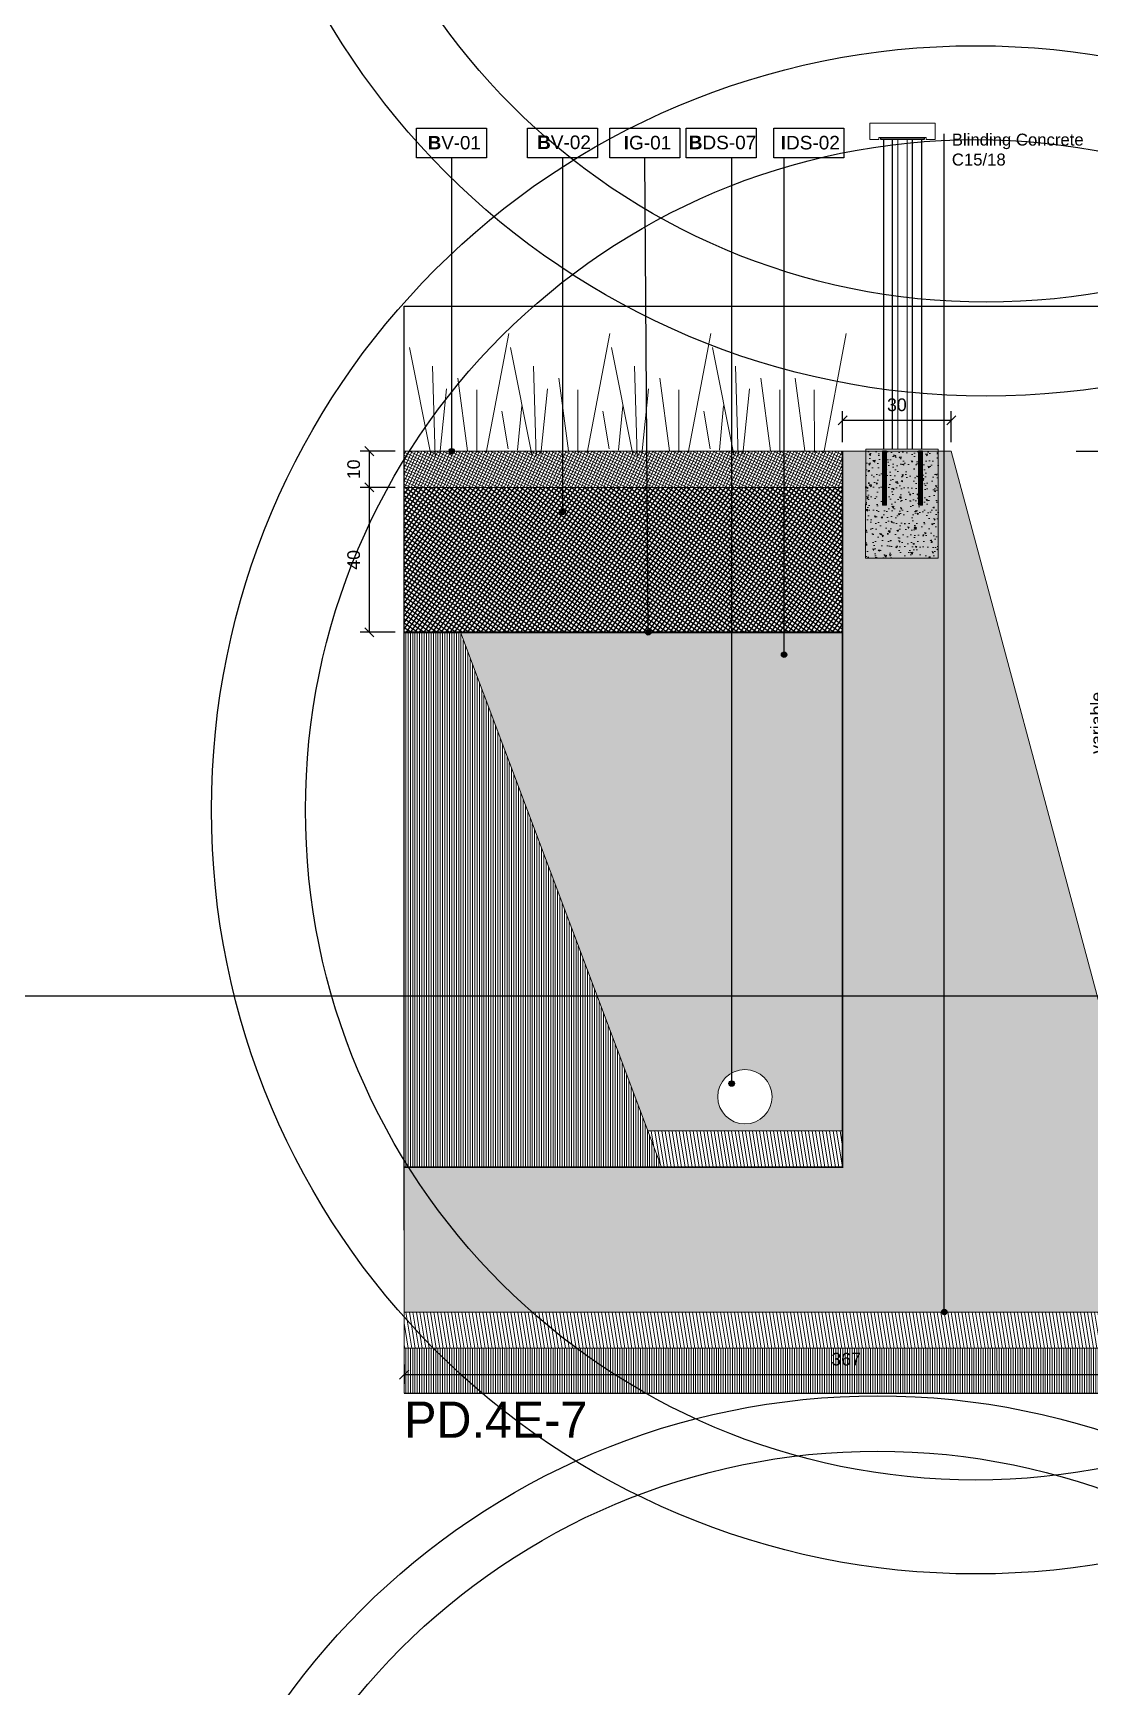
# Model space of a CAD drawing. Header units: metres. Extents: x -325 to 301, y -147 to 149.
# Drawn here: x 56.848 to 59.765, y 81.549 to 86.115 of the extents above; entities that cross this region are included whole.
import ezdxf

# ---------------------------------------------------------------- set-up
doc = ezdxf.new("R2010")
doc.units = ezdxf.units.M
doc.linetypes.add('ACAD_ISO03W100', pattern=[30, 12, -18])
doc.layers.get('Defpoints').update_dxf_attribs({"lineweight": 13})
for name, color, linetype, plot in [('-aux', 50, 'Continuous', False), ('-AUX-QAD', 5, 'Continuous', False), ('-AUX_MON', 3, 'Continuous', False)]:
    doc.layers.add(name, color=color, linetype=linetype, plot=plot)
doc.layers.add('0-TX-1_25', color=7, linetype='Continuous', true_color=0x3f4f7f)
for name, color, linetype in [('02-L-Geotextile', 32, 'Continuous'), ('02-L-Waterproofing Membrane', 152, 'Continuous'), ('2-L-Perfil', 5, 'Continuous'), ('2-L-projeccio', 252, 'Continuous'), ('A-KEYPLAN_HATCH', 7, 'Continuous'), ('A_TEXT_2', 7, 'Continuous'), ('EIT_3 TR terra vegetal', 45, 'Continuous')]:
    doc.layers.add(name, color=color, linetype=linetype)
for name, color, linetype, lineweight, true_color in [('03-TR-Paviment_04_Dry Meadow', 7, 'Continuous', 5, 0xd8dd88), ('3-TR grava', 7, 'Continuous', 5, 0x666666), ('3-TR tot_u', 7, 'Continuous', 5, 0x787878)]:
    doc.layers.add(name, color=color, linetype=linetype, lineweight=lineweight, true_color=true_color)
for name, color, linetype, lineweight in [('1-CM', 7, 'Continuous', 0), ('2-L-secció', 1, 'Continuous', 0), ('2-metall', 5, 'Continuous', 0), ('3-TR Formigó', 252, 'Continuous', 0), ('3-TR Seleccionat', 44, 'Continuous', 0), ('3-TR-recebo', 252, 'Continuous', 0)]:
    doc.layers.add(name, color=color, linetype=linetype, lineweight=lineweight)
doc.styles.add('Arial_4', font='arial.ttf', dxfattribs={"height": 1.8})
doc.styles.get("Standard").update_dxf_attribs({"font": 'arial.ttf'})
doc.styles.add('x-llegenda materials$0$ENGRAVERS', font='TT0586M.TTF')
doc.dimstyles.new('ISO-25', dxfattribs={"dimtxt": 0.1, "dimasz": 0.1, "dimexe": 0.1, "dimexo": 0.1, "dimgap": 0.1, "dimtad": 1, "dimdec": 0, "dimlfac": 100, "dimzin": 9, "dimtxsty": 'Standard', "dimblk": 'OBLIQUE', "dimcen": 0.1, "dimadec": 0, "dimazin": 0, "dimtfac": 1, "dimtdec": 0, "dimtmove": 0, "dimatfit": 3, "dimldrblk": 'OBLIQUE', "dimfxl": 1, "dimarcsym": 0})

# ---------------------------------------------------------------- blocks, each defined once
blk = doc.blocks.new('_Oblique')
at = {"color": 0, "lineweight": -2}
blk.add_line((-0.5, -0.5), (0.5, 0.5), dxfattribs=at)
blk = doc.blocks.new('*D1659')
at = {"layer": '0-TX-1_25', "color": 0, "lineweight": -2, "transparency": 16777216}
for p, q in [((59.7276, 84.9604), (59.8526, 84.9604)), ((59.8276, 84.9604), (59.8276, 83.4605)), ((59.8096, 83.4605), (59.8526, 83.4605))]:
    blk.add_line(p, q, dxfattribs=at)
at = {"layer": 'Defpoints', "color": 0, "transparency": 16777216}
for p in [(59.3825, 84.9604), (59.7846, 83.4605), (59.8276, 83.4605)]:
    blk.add_point(p, dxfattribs=at)
at = {"layer": '0-TX-1_25', "color": 0, "lineweight": -2, "transparency": 16777216, "xscale": 0.025, "yscale": 0.025, "zscale": 0.025}
for p, rotation in [((59.8276, 84.9604), 90), ((59.8276, 83.4605), 270)]:
    blk.add_blockref('_Oblique', p, dxfattribs=dict(at, rotation=rotation))
at = {"layer": '0-TX-1_25', "color": 0, "transparency": 16777216, "insert": (59.7848, 84.2105), "char_height": 0.035, "attachment_point": 5, "rotation": 90}
blk.add_mtext('variable', dxfattribs=at)
blk = doc.blocks.new('POINT')
at = {"layer": '0-TX-1_25'}
h = blk.add_hatch(dxfattribs=at)
h.set_pattern_fill('ANGLE', color=256)
h.set_pattern_definition([(0, (-83.747, -12.726), (0, 6.985), [5.08, -1.905]), (90, (-83.747, -12.726), (-6.985, 4e-16), [5.08, -1.905])])
edge = h.paths.add_edge_path()
edge.add_arc((0, 0), 0.0075, 0, 360)
h = blk.add_hatch(color=256, dxfattribs=at)
h.dxf.hatch_style = 1
edge = h.paths.add_edge_path()
edge.add_arc((0, 0), 0.0075, 0, 360)
blk.add_circle((0, 0), 0.0075, dxfattribs=at)
blk = doc.blocks.new('hatch keyplan 2')
at = {"layer": 'A-KEYPLAN_HATCH'}
blk.add_lwpolyline([(0, 0.00548), (0.01287, 0.00548), (0.01287, 0), (0, 0)], close=True, dxfattribs=at)
blk = doc.blocks.new('hatch keyplan')
at = {"layer": 'A-KEYPLAN_HATCH'}
blk.add_blockref('hatch keyplan 2', (1.43058, 0.85215), dxfattribs=at)
blk = doc.blocks.new('I-06B')
at = {"layer": 'A-KEYPLAN_HATCH'}
blk.add_blockref('hatch keyplan', (-1.43058, -0.85215), dxfattribs=at)
at = {"layer": 'A_TEXT_2', "insert": (-0.0008, 0.00405), "char_height": 0.0025, "attachment_point": 1}
blk.add_mtext_dynamic_manual_height_columns('\\pi0.00206;{\\fArial|b1|i0|c0|p34;I}DS-02', width=0.0145619, gutter_width=0.015, heights=[0], dxfattribs=at)
blk = doc.blocks.new('B-DS07')
at = {"layer": 'A-KEYPLAN_HATCH'}
blk.add_blockref('hatch keyplan', (-1.43058, -0.85215), dxfattribs=at)
at = {"layer": 'A_TEXT_2', "insert": (-0.0008, 0.00408), "char_height": 0.0025, "attachment_point": 1}
blk.add_mtext_dynamic_manual_height_columns('\\pi0.00128;{\\fArial|b1|i0|c0|p34;B}DS-07', width=0.0145619, gutter_width=0.015, heights=[0], dxfattribs=at)
blk = doc.blocks.new('B-V01')
at = {"layer": 'A-KEYPLAN_HATCH'}
blk.add_blockref('hatch keyplan', (-1.43058, -0.85215), dxfattribs=at)
at = {"layer": 'A_TEXT_2', "lineweight": 211, "insert": (-0.00079, 0.00402), "char_height": 0.0024588, "attachment_point": 1, "line_spacing_factor": 0.938532, "style": 'Arial_4'}
blk.add_mtext_dynamic_manual_height_columns('\\pi0.00285;{\\fArial|b1|i0|c0|p34;B}V-01', width=0.0145619, gutter_width=0.015, heights=[0], dxfattribs=at)
blk = doc.blocks.new('B-V02')
at = {"layer": 'A-KEYPLAN_HATCH'}
blk.add_blockref('hatch keyplan', (-1.43058, -0.85215), dxfattribs=at)
at = {"layer": 'A_TEXT_2', "insert": (-0.0008, 0.00412), "char_height": 0.0025, "attachment_point": 1}
blk.add_mtext_dynamic_manual_height_columns('\\pi0.00255;{\\fArial|b1|i0|c0|p34;B}V-02', width=0.0145619, gutter_width=0.015, heights=[0], dxfattribs=at)
blk = doc.blocks.new('*D1660')
at = {"layer": '0-TX-1_25', "color": 0, "lineweight": -2, "transparency": 16777216}
for p, q in [((57.8475, 84.9604), (57.7511, 84.9604)), ((57.7761, 84.9604), (57.7761, 84.8604)), ((57.8475, 84.8604), (57.7511, 84.8604))]:
    blk.add_line(p, q, dxfattribs=at)
at = {"layer": 'Defpoints', "color": 0, "transparency": 16777216}
for p in [(57.8725, 84.9604), (57.7761, 84.8604), (57.8725, 84.8604)]:
    blk.add_point(p, dxfattribs=at)
at = {"layer": '0-TX-1_25', "color": 0, "lineweight": -2, "transparency": 16777216, "xscale": 0.025, "yscale": 0.025, "zscale": 0.025}
for p, rotation in [((57.7761, 84.9604), 90), ((57.7761, 84.8604), 270)]:
    blk.add_blockref('_Oblique', p, dxfattribs=dict(at, rotation=rotation))
at = {"layer": '0-TX-1_25', "color": 0, "transparency": 16777216, "insert": (57.7332, 84.9104), "char_height": 0.035, "attachment_point": 5, "rotation": 90}
blk.add_mtext('10', dxfattribs=at)
blk = doc.blocks.new('*D1661')
at = {"layer": '0-TX-1_25', "color": 0, "lineweight": -2, "transparency": 16777216}
for p, q in [((57.8475, 84.8604), (57.7511, 84.8604)), ((57.7761, 84.8604), (57.7761, 84.4604)), ((57.8475, 84.4604), (57.7511, 84.4604))]:
    blk.add_line(p, q, dxfattribs=at)
at = {"layer": 'Defpoints', "color": 0, "transparency": 16777216}
for p in [(57.8725, 84.8604), (57.7761, 84.4604), (57.8725, 84.4604)]:
    blk.add_point(p, dxfattribs=at)
at = {"layer": '0-TX-1_25', "color": 0, "lineweight": -2, "transparency": 16777216, "xscale": 0.025, "yscale": 0.025, "zscale": 0.025}
for p, rotation in [((57.7761, 84.8604), 90), ((57.7761, 84.4604), 270)]:
    blk.add_blockref('_Oblique', p, dxfattribs=dict(at, rotation=rotation))
at = {"layer": '0-TX-1_25', "color": 0, "transparency": 16777216, "insert": (57.7332, 84.6604), "char_height": 0.035, "attachment_point": 5, "rotation": 90}
blk.add_mtext('40', dxfattribs=at)
blk = doc.blocks.new('IG01')
at = {"layer": 'A-KEYPLAN_HATCH', "xscale": 10, "yscale": 10, "zscale": 10}
blk.add_blockref('hatch keyplan', (-14.3058, -8.5215), dxfattribs=at)
at = {"layer": 'A_TEXT_2', "insert": (-0.008, 0.0405), "char_height": 0.025, "attachment_point": 1}
blk.add_mtext_dynamic_manual_height_columns('\\pi0.03354;{\\fArial|b1|i0|c0|p34;I}G-01', width=0.145619, gutter_width=0.15, heights=[0], dxfattribs=at)
blk = doc.blocks.new('*D2057')
at = {"layer": '0-TX-1_25', "color": 0, "lineweight": -2, "transparency": 16777216}
for p, q in [((59.0825, 84.9854), (59.0825, 85.0705)), ((59.3825, 84.9854), (59.3825, 85.0705)), ((59.3825, 85.0455), (59.0825, 85.0455))]:
    blk.add_line(p, q, dxfattribs=at)
at = {"layer": 'Defpoints', "color": 0, "transparency": 16777216}
for p in [(59.0825, 85.0455), (59.0825, 84.9604), (59.3825, 84.9604)]:
    blk.add_point(p, dxfattribs=at)
at = {"layer": '0-TX-1_25', "color": 0, "lineweight": -2, "transparency": 16777216, "xscale": 0.025, "yscale": 0.025, "zscale": 0.025, "rotation": 180}
blk.add_blockref('_Oblique', (59.0825, 85.0455), dxfattribs=at)
at = {"layer": '0-TX-1_25', "color": 0, "lineweight": -2, "transparency": 16777216, "xscale": 0.025, "yscale": 0.025, "zscale": 0.025}
blk.add_blockref('_Oblique', (59.3825, 85.0455), dxfattribs=at)
at = {"layer": '0-TX-1_25', "color": 0, "transparency": 16777216, "insert": (59.2325, 85.0883), "char_height": 0.035, "attachment_point": 5}
blk.add_mtext('30', dxfattribs=at)
blk = doc.blocks.new('*D2079')
at = {"layer": '0-TX-1_25', "color": 0, "lineweight": -2, "transparency": 16777216}
for p, q in [((57.8725, 82.4391), (57.8725, 82.386)), ((60.3123, 82.411), (57.8725, 82.411)), ((60.3123, 82.4391), (60.3123, 82.386))]:
    blk.add_line(p, q, dxfattribs=at)
at = {"layer": 'Defpoints', "color": 0, "transparency": 16777216}
for p in [(57.8725, 82.4641), (60.3123, 82.4641), (57.8725, 82.411)]:
    blk.add_point(p, dxfattribs=at)
at = {"layer": '0-TX-1_25', "color": 0, "lineweight": -2, "transparency": 16777216, "xscale": 0.025, "yscale": 0.025, "zscale": 0.025, "rotation": 180}
blk.add_blockref('_Oblique', (57.8725, 82.411), dxfattribs=at)
at = {"layer": '0-TX-1_25', "color": 0, "lineweight": -2, "transparency": 16777216, "xscale": 0.025, "yscale": 0.025, "zscale": 0.025}
blk.add_blockref('_Oblique', (60.3123, 82.411), dxfattribs=at)
at = {"layer": '0-TX-1_25', "color": 0, "transparency": 16777216, "insert": (59.0924, 82.4539), "char_height": 0.035, "attachment_point": 5}
blk.add_mtext('367', dxfattribs=at)
blk = doc.blocks.new('Railing')
at = {"layer": '2-L-Perfil', "true_color": 0xb3b3b3}
h = blk.add_hatch(color=253, dxfattribs=at)
h.dxf.hatch_style = 1
h.paths.add_polyline_path([(0.0075, -0.0093), (0.008, -0.009), (0.008, -0.005), (-0.003, -0.005), (-0.003, -0.0156), (-0.0025, -0.0165)])
h = blk.add_hatch(color=253, dxfattribs=at)
h.dxf.hatch_style = 1
h.paths.add_polyline_path([(0.0075, -0.0225), (0.0075, -0.0225), (0.008, -0.0222), (0.008, -0.0102), (0.0075, -0.0093), (-0.0025, -0.0165), (-0.003, -0.0168), (-0.003, -0.0285), (-0.0025, -0.0294)])
h = blk.add_hatch(color=253, dxfattribs=at)
h.dxf.hatch_style = 1
h.paths.add_polyline_path([(0.008, -0.0234), (0.0075, -0.0225), (-0.0025, -0.0294), (-0.0025, -0.0294), (-0.003, -0.0297), (-0.003, -0.0415), (-0.0025, -0.0423), (0.0075, -0.0357), (0.008, -0.0354)])
h = blk.add_hatch(color=253, dxfattribs=at)
h.dxf.hatch_style = 1
h.paths.add_polyline_path([(0.008, -0.0366), (0.0075, -0.0357), (-0.0025, -0.0423), (-0.003, -0.0426), (-0.003, -0.0544), (-0.0025, -0.0552), (0.0075, -0.049), (0.008, -0.0486)])
h = blk.add_hatch(color=253, dxfattribs=at)
h.dxf.hatch_style = 1
h.paths.add_polyline_path([(0.1075, -0.0093), (0.108, -0.009), (0.108, -0.005), (0.097, -0.005), (0.097, -0.0156), (0.0975, -0.0165)])
h = blk.add_hatch(color=253, dxfattribs=at)
h.dxf.hatch_style = 1
h.paths.add_polyline_path([(0.1075, -0.0225), (0.1075, -0.0225), (0.108, -0.0222), (0.108, -0.0102), (0.1075, -0.0093), (0.0975, -0.0165), (0.097, -0.0168), (0.097, -0.0285), (0.0975, -0.0294)])
h = blk.add_hatch(color=253, dxfattribs=at)
h.dxf.hatch_style = 1
h.paths.add_polyline_path([(0.108, -0.0234), (0.1075, -0.0225), (0.0975, -0.0294), (0.0975, -0.0294), (0.097, -0.0297), (0.097, -0.0415), (0.0975, -0.0423), (0.1075, -0.0357), (0.108, -0.0354)])
h = blk.add_hatch(color=253, dxfattribs=at)
h.dxf.hatch_style = 1
h.paths.add_polyline_path([(0.108, -0.0366), (0.1075, -0.0357), (0.0975, -0.0423), (0.097, -0.0426), (0.097, -0.0544), (0.0975, -0.0552), (0.1075, -0.049), (0.108, -0.0486)])
h = blk.add_hatch(color=253, dxfattribs=at)
h.dxf.hatch_style = 1
h.paths.add_polyline_path([(0.008, -0.0498), (0.0075, -0.049), (-0.0025, -0.0552), (-0.003, -0.0555), (-0.003, -0.0675), (-0.0025, -0.0683), (0.0075, -0.0622), (0.008, -0.0618)])
h = blk.add_hatch(color=253, dxfattribs=at)
h.dxf.hatch_style = 1
h.paths.add_polyline_path([(0.008, -0.063), (0.0075, -0.0622), (-0.0025, -0.0683), (-0.003, -0.0686), (-0.003, -0.0802), (-0.0025, -0.081), (0.0075, -0.0751), (0.008, -0.0749)])
h = blk.add_hatch(color=253, dxfattribs=at)
h.dxf.hatch_style = 1
h.paths.add_polyline_path([(0.008, -0.0761), (0.0075, -0.0751), (-0.0025, -0.081), (-0.003, -0.0813), (-0.003, -0.0931), (-0.0025, -0.0939), (0.0075, -0.0886), (0.008, -0.0883)])
h = blk.add_hatch(color=253, dxfattribs=at)
h.dxf.hatch_style = 1
h.paths.add_polyline_path([(0.008, -0.0895), (0.0075, -0.0886), (-0.0025, -0.0939), (-0.003, -0.0942), (-0.003, -0.106), (-0.0025, -0.1068), (0.0075, -0.1018), (0.008, -0.1015), (0.008, -0.0955)])
h = blk.add_hatch(color=253, dxfattribs=at)
h.dxf.hatch_style = 1
h.paths.add_polyline_path([(0.108, -0.0498), (0.1075, -0.049), (0.0975, -0.0552), (0.097, -0.0555), (0.097, -0.0675), (0.0975, -0.0683), (0.1075, -0.0622), (0.108, -0.0618)])
h = blk.add_hatch(color=253, dxfattribs=at)
h.dxf.hatch_style = 1
h.paths.add_polyline_path([(0.108, -0.063), (0.1075, -0.0622), (0.0975, -0.0683), (0.097, -0.0686), (0.097, -0.0802), (0.0975, -0.081), (0.1075, -0.0751), (0.108, -0.0749)])
h = blk.add_hatch(color=253, dxfattribs=at)
h.dxf.hatch_style = 1
h.paths.add_polyline_path([(0.108, -0.0761), (0.1075, -0.0751), (0.0975, -0.081), (0.097, -0.0813), (0.097, -0.0931), (0.0975, -0.0939), (0.1075, -0.0886), (0.108, -0.0883)])
h = blk.add_hatch(color=253, dxfattribs=at)
h.dxf.hatch_style = 1
h.paths.add_polyline_path([(0.108, -0.0895), (0.1075, -0.0886), (0.0975, -0.0939), (0.097, -0.0942), (0.097, -0.106), (0.0975, -0.1068), (0.1075, -0.1018), (0.108, -0.1015), (0.108, -0.0955)])
h = blk.add_hatch(color=253, dxfattribs=at)
h.dxf.hatch_style = 1
h.paths.add_polyline_path([(0.008, -0.1027), (0.0075, -0.1018), (-0.0025, -0.1068), (-0.003, -0.1072), (-0.003, -0.1189), (-0.0025, -0.1198), (0.0075, -0.1149), (0.008, -0.1147)])
h = blk.add_hatch(color=253, dxfattribs=at)
h.dxf.hatch_style = 1
h.paths.add_polyline_path([(0.008, -0.1159), (0.0075, -0.1149), (-0.0025, -0.1198), (-0.003, -0.1201), (-0.003, -0.1318), (-0.0025, -0.1327), (0.0075, -0.1282), (0.008, -0.1279)])
h = blk.add_hatch(color=253, dxfattribs=at)
h.dxf.hatch_style = 1
h.paths.add_polyline_path([(0.008, -0.1351), (0.008, -0.1291), (0.0075, -0.1282), (-0.0025, -0.1327), (-0.003, -0.1331), (-0.003, -0.1448), (-0.0025, -0.1456), (0.0075, -0.1414), (0.008, -0.1411)])
h = blk.add_hatch(color=253, dxfattribs=at)
h.dxf.hatch_style = 1
h.paths.add_polyline_path([(0.108, -0.1027), (0.1075, -0.1018), (0.0975, -0.1068), (0.097, -0.1072), (0.097, -0.1189), (0.0975, -0.1198), (0.1075, -0.1149), (0.108, -0.1147)])
h = blk.add_hatch(color=253, dxfattribs=at)
h.dxf.hatch_style = 1
h.paths.add_polyline_path([(0.108, -0.1159), (0.1075, -0.1149), (0.0975, -0.1198), (0.097, -0.1201), (0.097, -0.1318), (0.0975, -0.1327), (0.1075, -0.1282), (0.108, -0.1279)])
h = blk.add_hatch(color=253, dxfattribs=at)
h.dxf.hatch_style = 1
h.paths.add_polyline_path([(0.108, -0.1351), (0.108, -0.1291), (0.1075, -0.1282), (0.0975, -0.1327), (0.097, -0.1331), (0.097, -0.1448), (0.0975, -0.1456), (0.1075, -0.1414), (0.108, -0.1411)])
h = blk.add_hatch(color=253, dxfattribs=at)
h.dxf.hatch_style = 1
h.paths.add_polyline_path([(0.008, -0.1423), (0.0075, -0.1414), (-0.0025, -0.1456), (-0.003, -0.1458), (-0.003, -0.155), (0.008, -0.155)])
h = blk.add_hatch(color=253, dxfattribs=at)
h.dxf.hatch_style = 1
h.paths.add_polyline_path([(0.108, -0.1423), (0.1075, -0.1414), (0.0975, -0.1456), (0.097, -0.1458), (0.097, -0.155), (0.108, -0.155)])
at = {"layer": '1-CM', "ltscale": 0.01}
for p, q in [((0.04, 0.855), (0.04, 0)), ((0.065, 0), (0.065, 0.855))]:
    blk.add_line(p, q, dxfattribs=at)
blk.add_lwpolyline([(0.1175, 0.86), (0.1175, 0.855), (0.1425, 0.855), (0.1425, 0.8998), (-0.0375, 0.8998), (-0.0375, 0.855), (-0.0125, 0.855), (-0.0125, 0.86)], close=True, dxfattribs=at)
at = {"layer": '1-CM', "linetype": 'Continuous'}
blk.add_lwpolyline([(0.1125, 0.86), (-0.0075, 0.86), (-0.0075, 0.855), (0.1125, 0.855)], close=True, dxfattribs=at)
at = {"layer": '2-L-Perfil', "linetype": 'Continuous'}
blk.add_lwpolyline([(0.1125, 0.855), (-0.0075, 0.855), (-0.0075, 0.86), (0.1125, 0.86)], close=True, dxfattribs=at)
at = {"layer": '2-L-projeccio', "ltscale": 0.01}
for p, q in [((0, 0.855), (0, 0)), ((0.025, 0), (0.025, 0.855)), ((0.08, 0), (0.08, 0.855)), ((0.105, 0.855), (0.105, 0))]:
    blk.add_line(p, q, dxfattribs=at)
at = {"layer": '2-metall'}
for p, q in [((-0.0027, -0.0295), (0.0077, -0.0224)), ((-0.0025, -0.0165), (0.0075, -0.0093)), ((-0.0025, -0.0423), (0.0075, -0.0357)), ((0.0973, -0.0295), (0.1077, -0.0224)), ((0.0975, -0.0165), (0.1075, -0.0093)), ((0.0975, -0.0423), (0.1075, -0.0357)), ((-0.0025, -0.0552), (0.0075, -0.049)), ((-0.0025, -0.0683), (0.0075, -0.0622)), ((-0.0025, -0.081), (0.0075, -0.0751)), ((-0.0025, -0.0939), (0.0075, -0.0886)), ((0.0975, -0.0552), (0.1075, -0.049)), ((0.0975, -0.0683), (0.1075, -0.0622)), ((0.0975, -0.081), (0.1075, -0.0751)), ((0.0975, -0.0939), (0.1075, -0.0886)), ((-0.0025, -0.1068), (0.0075, -0.1018)), ((-0.0025, -0.1198), (0.0075, -0.1149)), ((-0.0025, -0.1327), (0.0075, -0.1282)), ((0.0075, -0.1149), (0.008, -0.1159)), ((0.0975, -0.1068), (0.1075, -0.1018)), ((0.0975, -0.1198), (0.1075, -0.1149)), ((0.0975, -0.1327), (0.1075, -0.1282)), ((0.1075, -0.1149), (0.108, -0.1159)), ((-0.0025, -0.1456), (0.0075, -0.1414)), ((0.0975, -0.1456), (0.1075, -0.1414))]:
    blk.add_line(p, q, dxfattribs=at)
for points in [[(0.0075, -0.1149), (0.008, -0.1147), (0.008, -0.1027), (0.0075, -0.1018), (0.008, -0.1015), (0.008, -0.0895), (0.0075, -0.0886), (0.008, -0.0883), (0.008, -0.0761), (0.0075, -0.0751), (0.008, -0.0749), (0.008, -0.063), (0.0075, -0.0622), (0.008, -0.0618), (0.008, -0.0498), (0.0075, -0.049), (0.008, -0.0486), (0.008, -0.0366), (0.0075, -0.0357), (0.008, -0.0354), (0.008, -0.0234), (0.008, -0.0234), (0.0075, -0.0225), (0.008, -0.0222), (0.008, -0.0102), (0.0075, -0.0093), (0.008, -0.009), (0.008, -0.005), (-0.003, -0.005), (-0.003, -0.0156), (-0.0025, -0.0165), (-0.003, -0.0168), (-0.003, -0.0285), (-0.0025, -0.0294), (-0.003, -0.0297), (-0.003, -0.0414), (-0.0025, -0.0423), (-0.003, -0.0426), (-0.003, -0.0543), (-0.0025, -0.0552), (-0.003, -0.0555), (-0.003, -0.0674), (-0.0025, -0.0683), (-0.003, -0.0686), (-0.003, -0.0802), (-0.0025, -0.081), (-0.003, -0.0813), (-0.003, -0.0931), (-0.0025, -0.0939), (-0.003, -0.0942), (-0.003, -0.106), (-0.0025, -0.1068), (-0.003, -0.1072), (-0.003, -0.1189), (-0.0025, -0.1198), (-0.003, -0.1201), (-0.003, -0.1318), (-0.0025, -0.1327), (-0.003, -0.1331), (-0.0031, -0.1448), (-0.0025, -0.1456), (-0.003, -0.1458), (-0.003, -0.155), (0.008, -0.155), (0.008, -0.1531), (0.008, -0.1531), (0.008, -0.1531), (0.008, -0.1423), (0.0075, -0.1414), (0.008, -0.1411), (0.008, -0.1291), (0.0075, -0.1282), (0.008, -0.1279), (0.008, -0.1159)], [(0.1075, -0.1149), (0.108, -0.1147), (0.108, -0.1027), (0.1075, -0.1018), (0.108, -0.1015), (0.108, -0.0895), (0.1075, -0.0886), (0.108, -0.0883), (0.108, -0.0761), (0.1075, -0.0751), (0.108, -0.0749), (0.108, -0.063), (0.1075, -0.0622), (0.108, -0.0618), (0.108, -0.0498), (0.1075, -0.049), (0.108, -0.0486), (0.108, -0.0366), (0.1075, -0.0357), (0.108, -0.0354), (0.108, -0.0234), (0.108, -0.0234), (0.1075, -0.0225), (0.108, -0.0222), (0.108, -0.0102), (0.1075, -0.0093), (0.108, -0.009), (0.108, -0.005), (0.097, -0.005), (0.097, -0.0156), (0.0975, -0.0165), (0.097, -0.0168), (0.097, -0.0285), (0.0975, -0.0294), (0.097, -0.0297), (0.097, -0.0414), (0.0975, -0.0423), (0.097, -0.0426), (0.097, -0.0543), (0.0975, -0.0552), (0.097, -0.0555), (0.097, -0.0674), (0.0975, -0.0683), (0.097, -0.0686), (0.097, -0.0802), (0.0975, -0.081), (0.097, -0.0813), (0.097, -0.0931), (0.0975, -0.0939), (0.097, -0.0942), (0.097, -0.106), (0.0975, -0.1068), (0.097, -0.1072), (0.097, -0.1189), (0.0975, -0.1198), (0.097, -0.1201), (0.097, -0.1318), (0.0975, -0.1327), (0.097, -0.1331), (0.0969, -0.1448), (0.0975, -0.1456), (0.097, -0.1458), (0.097, -0.155), (0.108, -0.155), (0.108, -0.1531), (0.108, -0.1531), (0.108, -0.1531), (0.108, -0.1423), (0.1075, -0.1414), (0.108, -0.1411), (0.108, -0.1291), (0.1075, -0.1282), (0.108, -0.1279), (0.108, -0.1159)]]:
    blk.add_lwpolyline(points, dxfattribs=at)
blk = doc.blocks.new('BK-RAILING')
at = {"layer": '3-TR tot_u'}
h = blk.add_hatch(dxfattribs=at)
h.set_pattern_fill('AR-CONC', color=256, scale=0.00025, angle=90.2657)
h.set_pattern_definition([(140.265705, (-97.56498, -42.307155), (0.003773512, 0.045564157), [0.0047625, -0.0523875]), (85.265705, (-97.56498, -42.307155), (-0.047722838, -0.009032263), [0.00381, -0.041910146]), (190.71715, (-97.564664, -42.30336), (-0.043949324, 0.036531893), [0.004047502, -0.044522561]), (136.449905, (-97.57768, -42.307214), (0.010196192, 0.067817773), [0.00714375, -0.07858125]), (186.90126, (-97.57683, -42.30156), (-0.0621311, 0.05906354), [0.006071256, -0.0667839]), (81.44986, (-97.57768, -42.307214), (-0.0621311, 0.05906354), [0.00571499, -0.062864933]), (111.265705, (-97.574533, -42.30085), (0.02539025, 0.038021752), [0.0047625, -0.0523875]), (56.265705, (-97.574533, -42.30085), (-0.046118147, 0.015236802), [0.00381, -0.04191]), (161.71715, (-97.572417, -42.29768), (-0.020727897, 0.053258554), [0.004047502, -0.044522484]), (127.765705, (-97.564979, -42.307155), (-0.0211421132, 0.0006741133), [0, -0.041402, 0, -0.042545, 0, -0.04206875]), (97.765705, (-97.564979, -42.307155), (-0.025122342, 0.0165885913), [0, -0.024257, 0, -0.0404495, 0, -0.01603375]), (57.765705, (-97.564913, -42.321316), (0.001274973, 0.033903926), [0, -0.015875, 0, -0.04953, 0, -0.0657225]), (47.765705, (-97.564884, -42.327666), (-0.0065282885, 0.037002419), [0, -0.0206375, 0, -0.032893, 0, -0.0466725])])
h.paths.add_polyline_path([(0, -0.0055), (-0.0005, -0.3008), (0.1995, -0.3008), (0.1997, -0.0055)])
at = {"layer": '1-CM'}
for points in [[(0, -0.0003), (-0.0005, -0.3008), (0.1995, -0.3008), (0.1997, 0), (0, 0)], [(0, 0), (0.1997, 0.0003), (0.1997, -0.0055), (0, -0.0055), (0, 0)]]:
    blk.add_lwpolyline(points, dxfattribs=at)
at = {"layer": '2-metall'}
blk.add_blockref('Railing', (0.0489, 0), dxfattribs=at)

msp = doc.modelspace()

# ---------------------------------------------------------------- hatches: boundary and pattern name
at = {"layer": '3-TR Formigó'}
h = msp.add_hatch(dxfattribs=at)
h.set_pattern_fill('ANSI31', color=256, scale=0.003, angle=234.1752, style=0)
h.set_pattern_definition([(279.1752, (58.993756, 83.05238), (0.00940313, 0.0015188), [])])
h.paths.add_polyline_path([(58.5449, 83.0839), (58.5825, 82.9839), (59.0825, 82.9839), (59.0825, 83.0839)])
h = msp.add_hatch(dxfattribs=at)
h.set_pattern_fill('ANSI31', color=256, scale=0.003, angle=234.1752)
h.set_pattern_definition([(279.175244, (-151.543461, 38.805105), (0.00940313004, 0.0015188056), [])])
h.paths.add_polyline_path([(60.3123, 82.4841), (60.3123, 82.5841), (57.8725, 82.5841), (57.8725, 82.4841)])
at = {"layer": '3-TR grava'}
h = msp.add_hatch(dxfattribs=at)
h.set_pattern_fill('GRAVEL', color=256, scale=0.0025, angle=-65.4594)
h.set_pattern_definition([(162.5533796, (39.2274512, 3.295647), (-0.7308664413, 0.22474540032), [0.008543036, -0.84576209]), (119.510333, (39.2193012, 3.2982086), (0.37425128808, -0.66679248899), [0.01466012, -1.45135122]), (67.051039, (39.21208, 3.3109668), (-0.3716630592, -0.86775216532), [0.01033704, -1.02336807]), (201.814281, (39.187353, 3.3269012), (1.1816513546, 0.46971515428), [0.013350113, -1.321660936]), (227.3742463, (39.174959, 3.3219403), (0.56129668583, 0.6053067656), [0.013090842, -1.295995194]), (291.814281, (39.1660937, 3.3123082), (-0.46971515428, 1.1816513546), [0.013350113, -1.321660936]), (332.2348325, (39.1710546, 3.299914), (-0.920500067664, 0.48719079982), [0.01765484, -1.747827883]), (6.7959204, (39.1866768, 3.2916895), (1.455422802274, 0.175879835744), [0.01666799, -1.650131415]), (55.9701577, (39.2032276, 3.293662), (0.53993870226, 0.80497232735), [0.013395325, -1.326138642]), (109.7769504, (39.210724, 3.304763), (0.23234959325, -0.6617765231), [0.01529283, -0.749348424]), (156.93803, (39.2055495, 3.319154), (-0.95188998659, 0.403052978446), [0.01977695, -1.957919313]), (73.354667, (39.2128857, 3.269451), (0.16196556244, 0.56259079852), [0.006750113, -0.668264146]), (106.0098265, (39.2148192, 3.2759185), (0.22733362578, -0.80367821458), [0.01284205, -1.271365975]), (159.54059, (39.211277, 3.288263), (-0.05776387, -0.026373951), [0.008980233, -0.08082233]), (137.739183, (39.216363, 3.295471), (0.2473974965, -0.2360714484), [0.004836033, -0.47876556]), (226.342002, (39.212784, 3.298723), (0.1469176593, 0.1368857239), [0.00683914, -0.335118825]), (325.504349, (39.208062, 3.293775), (0.194649594, -0.120543708), [0.01110799, -0.359157454]), (96.105643, (39.217217, 3.287484), (-0.0050159677, -0.1419016916), [0.00803218, -0.192772453]), (310.9301324, (39.197487, 3.332226), (0.43703112279, -0.49851684798), [0.0112522, -1.113970667]), (4.886768, (39.2048586, 3.323725), (-0.74089837675, -0.05905798283), [0.009439973, -0.93455539]), (227.739183, (39.22877, 3.292759), (0.2360714484, 0.2473974965), [0.009672002, -0.47392959]), (278.1510517, (39.2222654, 3.285601), (-0.09044790183, 0.65676055534), [0.0112522, -1.113970667]), (273.984547, (39.161673, 3.315874), (-0.0163420158, 0.3415672533), [0.01085088, -0.53169336]), (229.3157327, (39.1624273, 3.3050497), (0.50353281537, 0.57893281462), [0.009091803, -0.900089835]), (1.342002, (39.17127, 3.2658074), (0.3415672533, 0.0163420158), [0.009672002, -0.47392959]), (311.8946167, (39.180939, 3.266034), (-0.57391684668, 0.64543450721), [0.01064457, -1.0538094]), (3.984547, (39.1583466, 3.294112), (-0.3415672533, -0.0163420158), [0.00542544, -0.5371188]), (35.850525, (39.169687, 3.269273), (0.2046815294, 0.163259675), [0.003237865, -0.320549874]), (100.504349, (39.172312, 3.27117), (0.0213579835, -0.1996655617), [0.013090842, -0.248726365]), (120.549598, (39.1699252, 3.284041), (0.32150338248, -0.55126475042), [0.012131675, -1.20103412]), (238.23066, (39.202864, 3.291402), (0.089153789, 0.1105117726), [0.009158097, -0.21979441]), (287.6978187, (39.1980418, 3.2836155), (0.33282943061, -1.03473369527), [0.01598892, -1.582900227]), (355.485988, (39.2029024, 3.2683833), (-0.5098428961, 0.04643782207), [0.006537706, -0.64723481]), (24.54059, (39.20942, 3.26787), (0.03138992, 0.08413782), [0.00381, -0.05969]), (54.797029, (39.1711307, 3.2859876), (-0.29885128628, -0.41567313925), [0.008821674, -0.87334852]), (342.5533796, (39.176216, 3.293196), (0.7308664413, -0.22474540033), [0.01708607, -0.837219055]), (294.54059, (39.192516, 3.288073), (0.08413782, -0.03138992), [0.01651, -0.04699]), (259.8454386, (39.1993735, 3.2730546), (-0.14060757846, -0.76225636034), [0.01004024, -0.99398292]), (188.595196, (39.197603, 3.263172), (-0.2574294319, -0.04773193475), [0.009245727, -0.45304125]), (142.1865674, (39.1884614, 3.2617899), (-1.07874377495, 0.83377402095), [0.015053627, -1.49031161]), (109.9666708, (39.176569, 3.2710191), (-0.28509749581, 0.77730426339), [0.015925736, -1.57664616])])
edge = h.paths.add_edge_path(flags=16)
edge.add_arc((58.8129, 83.1783), 0.075, 0, 360)
h.paths.add_polyline_path([(58.5449, 83.0839), (59.0825, 83.0839), (59.0825, 84.4604), (58.0276, 84.4604)])
at = {"layer": '3-TR Seleccionat'}
h = msp.add_hatch(dxfattribs=at)
h.set_pattern_fill('ANSI31', color=256, scale=0.002, angle=45, style=0)
h.set_pattern_definition([(90, (-441016.3997225, -650753.557018), (-0.00635, 1e-18), [])])
h.paths.add_polyline_path([(58.0276, 84.4604), (57.8738, 84.4604), (57.8725, 82.3604), (60.8725, 82.3604), (60.8725, 82.9841), (60.3123, 82.9841), (60.3123, 82.4841), (57.8725, 82.4841), (57.8725, 82.9839), (58.5825, 82.9839)])
at = {"layer": '3-TR tot_u'}
h = msp.add_hatch(dxfattribs=at)
h.set_pattern_fill('AR-CONC', color=256, scale=0.00025, angle=90.5873)
h.set_pattern_definition([(140.58726, (35.799507, 3.395086), (0.003517739, 0.045584617), [0.0047625, -0.0523875]), (85.58726, (35.799507, 3.395086), (-0.047671396, -0.00929995), [0.00381, -0.041910146]), (191.038706, (35.7998, 3.398885), (-0.044153655, 0.036284667), [0.004047502, -0.04452256]), (136.77146, (35.78681, 3.394956), (0.009815427, 0.06787393), [0.00714375, -0.07858125]), (187.22282, (35.787626, 3.40061), (-0.0624616, 0.05871392), [0.006071256, -0.0667839]), (81.77141, (35.78681, 3.394956), (-0.0624616, 0.05871392), [0.00571499, -0.062864933]), (111.58726, (35.789918, 3.40134), (0.025176465, 0.038163648), [0.0047625, -0.0523875]), (56.58726, (35.78992, 3.40134), (-0.046202932, 0.01497774), [0.00381, -0.04191]), (162.038706, (35.792016, 3.40452), (-0.021026467, 0.053141386), [0.004047502, -0.044522484]), (128.08726, (35.799507, 3.395086), (-0.0211455635, 0.0005554494), [0, -0.041402, 0, -0.042545, 0, -0.04206875]), (98.08726, (35.799507, 3.395086), (-0.0252150445, 0.016447339), [0, -0.024257, 0, -0.0404495, 0, -0.01603375]), (58.08726, (35.799652, 3.380927), (0.0010846783, 0.0339105474), [0, -0.015875, 0, -0.04953, 0, -0.0657225]), (48.08726, (35.799717, 3.374577), (-0.00673585, 0.036965198), [0, -0.0206375, 0, -0.032893, 0, -0.0466725])])
h.paths.add_polyline_path([(59.0825, 84.9604), (59.0825, 82.9839), (57.8725, 82.9839), (57.8725, 82.5841), (60.3123, 82.5841), (60.3123, 82.9841), (59.9123, 82.9841), (59.5517, 84.329), (59.3825, 84.9604)])
at = {"layer": '3-TR-recebo'}
h = msp.add_hatch(dxfattribs=at)
h.set_pattern_fill('_USER', color=256, scale=0.008, angle=244.5493, style=0, double=1, pattern_type=0)
h.set_pattern_definition([(244.54928035597, (419510.4583265, 4594394.741763), (0.00722364187972, -0.00343787696021), []), (334.54928035597, (419510.4583265, 4594394.741763), (0.00343787696021, 0.00722364187972), [])])
h.paths.add_polyline_path([(59.0825, 84.8604), (59.0825, 84.9604), (57.8725, 84.9604), (57.8725, 84.8604)])
at = {"layer": 'EIT_3 TR terra vegetal'}
h = msp.add_hatch(dxfattribs=at)
h.set_pattern_fill('_USER', color=256, scale=0.01, angle=55.5493, style=0, double=1, pattern_type=0)
h.set_pattern_definition([(55.54928035597, (-428684.170276, 4593532.479733), (-0.008246130522613, 0.00565697192887), []), (145.54928035597, (-428684.170276, 4593532.479733), (-0.00565697192887, -0.008246130522613), [])])
h.paths.add_polyline_path([(59.0825, 84.4604), (59.0825, 84.8604), (57.8725, 84.8604), (57.8725, 84.4604)])

# ---------------------------------------------------------------- linework, layer by layer
at = {"layer": '-aux'}
for points in [[(57.8725, 82.8104), (57.8725, 85.3604), (60.8725, 85.3604), (60.8725, 82.8104)], [(12.2345, 83.4567), (142.2345, 83.4567)], [(57.8725, 82.3604), (60.8725, 82.3604)]]:
    msp.add_lwpolyline(points, dxfattribs=at)
at = {"layer": '-AUX-QAD'}
for centre, radius in [((59.4786, 87.2217), 2.1094), ((59.4786, 87.2217), 1.85), ((59.45, 83.9704), 2.1094), ((59.45, 83.9704), 1.85)]:
    msp.add_circle(centre, radius, dxfattribs=at)
at = {"layer": '-AUX_MON'}
for radius in [2.0135, 1.8608]:
    msp.add_circle((59.1792, 80.3392), radius, dxfattribs=at)
at = {"layer": '0-TX-1_25'}
for points in [[(59.3634, 82.5841), (59.3634, 85.8364)], [(58.0034, 85.7701), (58.0034, 84.9604)], [(58.3096, 85.7701), (58.3096, 84.793)], [(58.5462, 84.4604), (58.5368, 85.7701)], [(58.7764, 85.7701), (58.7764, 83.2149)], [(58.9212, 84.3985), (58.9212, 85.7701)]]:
    msp.add_lwpolyline(points, dxfattribs=at)
at = {"layer": '02-L-Geotextile', "linetype": 'ACAD_ISO03W100', "ltscale": 0.002, "const_width": 0.005}
msp.add_lwpolyline([(57.8725, 84.4604), (58.0276, 84.4604)], dxfattribs=at)
at = {"layer": '02-L-Waterproofing Membrane', "linetype": 'ACAD_ISO03W100', "ltscale": 0.002, "const_width": 0.005}
msp.add_lwpolyline([(59.0825, 84.9604), (59.0825, 82.9839), (57.8725, 82.9839)], dxfattribs=at)
at = {"layer": '03-TR-Paviment_04_Dry Meadow'}
for points in [[(58.1612, 85.2851), (58.0988, 84.9556)], [(58.44, 85.2851), (58.3776, 84.9556)], [(58.7188, 85.2851), (58.6564, 84.9556)], [(59.0928, 85.2851), (59.0304, 84.9556)], [(57.8871, 85.247), (57.9464, 84.9517)], [(58.1659, 85.247), (58.2252, 84.9517)], [(58.4447, 85.247), (58.504, 84.9517)], [(58.7235, 85.247), (58.7828, 84.9517)], [(57.9508, 85.1951), (57.9578, 84.9476)], [(58.2296, 85.1951), (58.2366, 84.9476)], [(58.5084, 85.1951), (58.5154, 84.9476)], [(58.7872, 85.1951), (58.7942, 84.9476)], [(58.0204, 85.1623), (58.0471, 84.9617)], [(58.2992, 85.1623), (58.3259, 84.9617)], [(58.578, 85.1623), (58.6047, 84.9617)], [(58.8568, 85.1623), (58.8835, 84.9617)], [(58.952, 85.1623), (58.9786, 84.9617)], [(57.9895, 85.1325), (57.9713, 84.9518)], [(58.0728, 85.1294), (58.0733, 84.9564)], [(58.2683, 85.1325), (58.2501, 84.9518)], [(58.3516, 85.1294), (58.3521, 84.9564)], [(58.5471, 85.1325), (58.5289, 84.9518)], [(58.6304, 85.1294), (58.6309, 84.9564)], [(58.8259, 85.1325), (58.8077, 84.9518)], [(58.9092, 85.1294), (58.9096, 84.9564)], [(59.0043, 85.1294), (59.0048, 84.9564)], [(58.1423, 85.0707), (58.1599, 84.9671)], [(58.1968, 85.0857), (58.1857, 84.9634)], [(58.4211, 85.0707), (58.4387, 84.9671)], [(58.4756, 85.0857), (58.4644, 84.9634)], [(58.6999, 85.0707), (58.7175, 84.9671)], [(58.7543, 85.0857), (58.7432, 84.9634)]]:
    msp.add_lwpolyline(points, dxfattribs=at)
at = {"layer": '1-CM'}
for points in [[(59.3825, 84.9604), (59.7846, 83.4604), (59.9123, 82.9841), (60.3123, 82.9841), (60.3123, 82.5841), (57.8725, 82.5841), (57.8725, 82.9839), (59.0825, 82.9839), (59.0825, 84.9604)], [(57.8725, 82.5841), (57.8725, 82.4841), (60.3123, 82.4841), (60.3123, 82.5841)]]:
    msp.add_lwpolyline(points, close=True, dxfattribs=at)
for points in [[(57.8725, 84.9604), (59.0825, 84.9604)], [(59.0825, 83.9604), (59.0825, 84.9604), (59.3825, 84.9604)], [(57.8725, 84.8604), (59.0825, 84.8604)], [(57.8725, 84.4604), (59.0825, 84.4604)], [(58.0276, 84.4604), (58.5825, 82.9839)], [(59.0825, 83.4804), (59.0825, 83.8604)], [(59.0825, 82.9839), (59.0825, 83.0839), (58.5449, 83.0839), (58.5825, 82.9839)], [(59.9123, 82.9841), (60.3123, 82.9841), (60.3123, 82.5841), (57.8725, 82.5841), (57.8725, 82.9839), (59.0825, 82.9839)], [(59.0825, 82.9839), (58.8825, 82.9839)]]:
    msp.add_lwpolyline(points, dxfattribs=at)
at = {"layer": '1-CM', "color": 244, "linetype": 'ACAD_ISO03W100', "ltscale": 0.002, "true_color": 0x991b1e, "const_width": 0.005, "elevation": 0}
msp.add_lwpolyline([(58.0276, 84.4604), (59.0825, 84.4604)], dxfattribs=at)
at = {"layer": '1-CM'}
msp.add_circle((58.8129, 83.1783), 0.075, dxfattribs=at)
at = {"layer": '2-L-secció'}
msp.add_lwpolyline([(57.8725, 84.9604), (57.8725, 82.3604)], dxfattribs=at)

# ---------------------------------------------------------------- block references
at = {"layer": '0-TX-1_25'}
for name, p, xscale, yscale, zscale in [('B-V01', (57.9069, 85.7701), 14.99999999999999, 14.99999999999999, 14.99999999999999), ('B-V02', (58.2131, 85.7701), 15, 15, 15), ('B-DS07', (58.6508, 85.7701), 15, 15, 15), ('I-06B', (58.8931, 85.7701), 15, 15, 15)]:
    msp.add_blockref(name, p, dxfattribs=dict(at, xscale=xscale, yscale=yscale, zscale=zscale))
for p in [(58.0034, 84.9604), (58.3096, 84.793), (58.5462, 84.4604), (58.9212, 84.3985), (58.7764, 83.2149), (59.3634, 82.5841)]:
    msp.add_blockref('POINT', p, dxfattribs=at)
at = {"layer": '1-CM', "xscale": 1.5, "yscale": 1.5, "zscale": 1.5}
msp.add_blockref('IG01', (58.4403, 85.7701), dxfattribs=at)
at = {"layer": '2-metall'}
msp.add_blockref('BK-RAILING', (59.1466, 84.966), dxfattribs=at)

# ---------------------------------------------------------------- texts
at = {"layer": '-aux', "insert": (57.8725, 82.3369), "char_height": 0.1, "width": 19.210099, "attachment_point": 1, "style": 'x-llegenda materials$0$ENGRAVERS'}
msp.add_mtext('PD.4E-7', dxfattribs=at)
at = {"layer": '0-TX-1_25', "insert": (59.3842, 85.837), "char_height": 0.033, "attachment_point": 1}
msp.add_mtext_dynamic_manual_height_columns('Blinding Concrete\\PC15/18', width=0.514074, gutter_width=12.5, heights=[0], dxfattribs=at)

# ---------------------------------------------------------------- dimensions: what is measured, and where the dimension line sits
at = {"layer": '0-TX-1_25'}
dim = msp.add_linear_dim(base=(59.0825, 85.0455), p1=(59.3825, 84.9604), p2=(59.0825, 84.9604), dimstyle='ISO-25', override={"dimtxt": 0.035, "dimasz": 0.025, "dimexe": 0.025, "dimexo": 0.025, "dimgap": 0.025, "dimblk1": 'Oblique', "dimblk2": 'Oblique', "dimsah": 1, "dimfxl": 0.1, "dimfxlon": 1, "dimarcsym": 1}, dxfattribs=at)
dim.commit()
dim.dimension.update_dxf_attribs({"geometry": '*D2057', "text_midpoint": (59.2325, 85.0883)})
for base, p1, p2, picture, middle in [((57.7761, 84.8604), (57.8725, 84.9604), (57.8725, 84.8604), '*D1660', (57.7332, 84.9104)), ((57.7761, 84.4604), (57.8725, 84.8604), (57.8725, 84.4604), '*D1661', (57.7332, 84.6604))]:
    dim = msp.add_linear_dim(base=base, p1=p1, p2=p2, angle=90, dimstyle='ISO-25', override={"dimtxt": 0.035, "dimasz": 0.025, "dimexe": 0.025, "dimexo": 0.025, "dimgap": 0.025, "dimblk1": 'Oblique', "dimblk2": 'Oblique', "dimsah": 1, "dimfxl": 0.1, "dimfxlon": 1, "dimarcsym": 1}, dxfattribs=at)
    dim.commit()
    dim.dimension.update_dxf_attribs({"geometry": picture, "text_midpoint": middle})
dim = msp.add_linear_dim(base=(59.8276, 83.4605), p1=(59.3825, 84.9604), p2=(59.7846, 83.4605), angle=90, text='variable', dimstyle='ISO-25', override={"dimtxt": 0.035, "dimasz": 0.025, "dimexe": 0.025, "dimexo": 0.025, "dimgap": 0.025, "dimblk1": 'Oblique', "dimblk2": 'Oblique', "dimsah": 1, "dimfxl": 0.1, "dimfxlon": 1, "dimarcsym": 1}, dxfattribs=at)
dim.commit()
dim.dimension.update_dxf_attribs({"geometry": '*D1659', "text_midpoint": (59.7848, 84.2105)})
dim = msp.add_linear_dim(base=(57.8725, 82.411), p1=(60.3123, 82.4641), p2=(57.8725, 82.4641), text='367', dimstyle='ISO-25', override={"dimtxt": 0.035, "dimasz": 0.025, "dimexe": 0.025, "dimexo": 0.025, "dimgap": 0.025, "dimblk1": 'Oblique', "dimblk2": 'Oblique', "dimsah": 1, "dimfxl": 0.1, "dimfxlon": 1, "dimarcsym": 1}, dxfattribs=at)
dim.commit()
dim.dimension.update_dxf_attribs({"geometry": '*D2079', "text_midpoint": (59.0924, 82.4539)})

doc.saveas('drawing.dxf')
